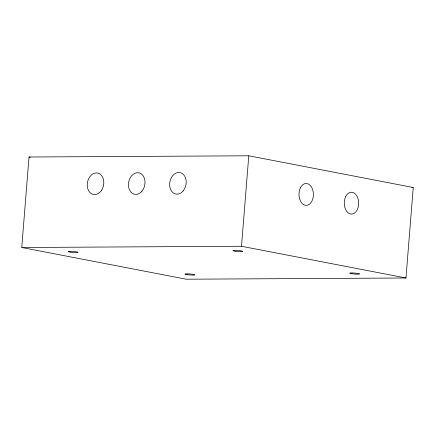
<?xml version="1.0" encoding="UTF-8"?>
<svg xmlns="http://www.w3.org/2000/svg" width="435" height="435" viewBox="0 0 435 435"><rect width="100%" height="100%" fill="white"/><g stroke="black" fill="none" stroke-linecap="round" stroke-linejoin="round"><path stroke-width="0.65" d="M21.75 247.493L29.031 157.008L248.782 155.79L413.25 187.507L405.969 277.992L186.218 279.21L21.75 247.493L241.501 246.275L405.969 277.992M241.501 246.275L248.782 155.79M411.896 187.518L413.25 187.507M29.031 157.008L30.363 157.263M70.263 252.121A4.997 0.489 4.6 0 0 78.023 252.365A4.997 0.489 4.6 0 0 70.872 251.321A4.997 0.489 4.6 0 0 70.263 252.121M235.079 251.207A4.997 0.489 4.6 0 0 242.839 251.452A4.997 0.489 4.6 0 0 235.688 250.408A4.997 0.489 4.6 0 0 235.079 251.207M351.877 273.735A4.997 0.489 4.6 0 0 359.636 273.979A4.997 0.489 4.6 0 0 352.486 272.935A4.997 0.489 4.6 0 0 351.877 273.735M187.061 274.643A4.997 0.489 4.6 0 0 194.82 274.893A4.997 0.489 4.6 0 0 187.67 273.849A4.997 0.489 4.6 0 0 187.061 274.643M300.433 187.806A10.946 7.205 89.7 0 0 305.31 205.287A10.946 7.205 89.7 0 0 312.814 190.193A10.946 7.205 89.7 0 0 300.433 187.806M345.722 196.538A10.946 7.205 89.7 0 0 350.599 214.02A10.946 7.205 89.7 0 0 358.103 198.925A10.946 7.205 89.7 0 0 345.722 196.538M101.186 190.829A10.946 8.173 -79.1 0 0 97.918 173.097A10.946 8.173 -79.1 0 0 87.451 187.387A10.946 8.173 -79.1 0 0 101.186 190.829M141.93 191.188A10.946 8.173 -79.1 0 0 139.7 173.043A10.946 8.173 -79.1 0 0 128.537 186.397A10.946 8.173 -79.1 0 0 141.93 191.188M183.135 190.96A10.946 8.173 -79.1 0 0 180.9 172.815A10.946 8.173 -79.1 0 0 169.737 186.169A10.946 8.173 -79.1 0 0 183.135 190.96"/></g></svg>
